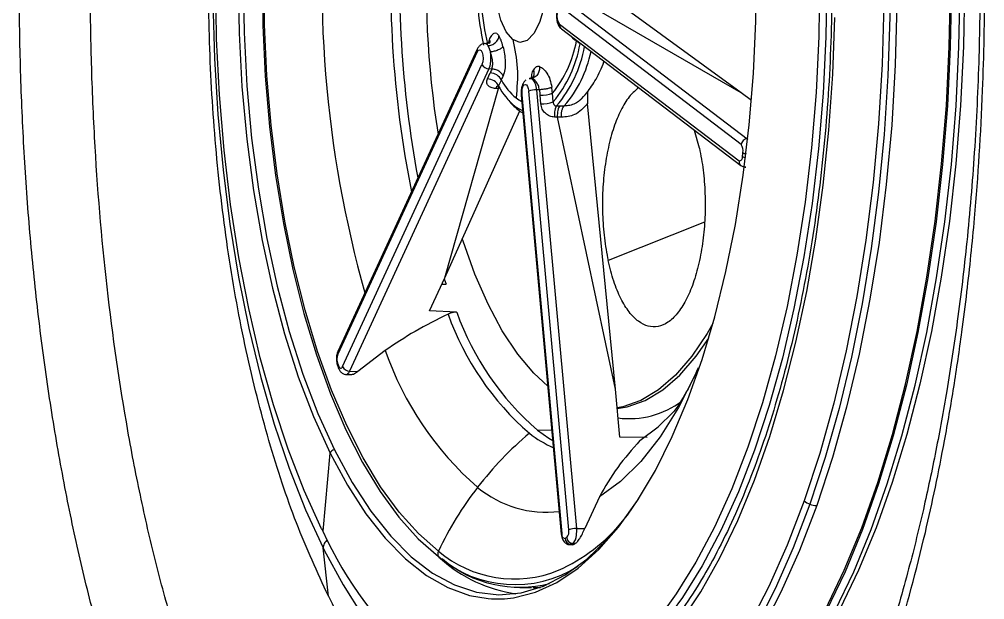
# Model space of a CAD drawing. Extents: x 526 to 610, y 679 to 808.
# Drawn here: x 596.506 to 599.609, y 721.711 to 723.577 of the extents above; entities that cross this region are included whole.
import ezdxf

# ---------------------------------------------------------------- set-up
doc = ezdxf.new("R2010")
doc.units = 0
doc.header["$MEASUREMENT"] = 0
doc.layers.add('1', color=4, linetype='Continuous')

# ---------------------------------------------------------------- blocks, each defined once
blk = doc.blocks.new('JETSETTER LX')
at = {"layer": '1', "color": 3, "linetype": 'Continuous', "lineweight": 25}
for p, q in [((72.1419, 26.7548), (72.7189, 26.3158)), ((72.6995, 26.2971), (72.1225, 26.7361)), ((72.6993, 26.4636), (72.2362, 26.7305)), ((72.6993, 26.4636), (72.3209, 26.7383)), ((72.1155, 26.6842), (72.6925, 26.2451)), ((72.1215, 26.6685), (72.6985, 26.2295)), ((72.1618, 26.6355), (72.1539, 26.6438)), ((72.1699, 26.6294), (72.1701, 26.6315)), ((72.1812, 26.6207), (72.1699, 26.6294)), ((71.8507, 26.6031), (71.4027, 25.6318)), ((71.8852, 26.6153), (71.8895, 26.6062)), ((71.8895, 26.6062), (71.8932, 26.5944)), ((72.1812, 26.6207), (72.1815, 26.6229)), ((71.8507, 26.5949), (71.4027, 25.6236)), ((71.4181, 25.5833), (71.8661, 26.5546)), ((71.8885, 26.54), (71.4405, 25.5687)), ((71.898, 26.5396), (71.8885, 26.54)), ((71.8838, 26.5082), (71.8926, 26.5273)), ((71.9197, 26.4849), (71.9286, 26.504)), ((72.0175, 26.5089), (72.0238, 26.5098)), ((71.7467, 25.8691), (71.9191, 26.4767)), ((71.9191, 26.4767), (71.9102, 26.4772)), ((71.9227, 26.4819), (71.9191, 26.4767)), ((72.0508, 26.4732), (72.0413, 26.4731)), ((72.0413, 26.4731), (72.1702, 25.0628)), ((71.9922, 26.4555), (72.1211, 25.0452)), ((71.9939, 26.4573), (72.1229, 25.047)), ((72.1452, 25.0586), (72.0163, 26.4689)), ((72.0552, 26.4275), (72.0527, 26.4553)), ((72.0952, 26.4342), (72.0927, 26.462)), ((72.2052, 26.4663), (72.2056, 26.4293)), ((72.7325, 26.4383), (72.6993, 26.4636)), ((72.1057, 26.4212), (72.1163, 26.4215)), ((72.1163, 26.4215), (72.1307, 26.4211)), ((72.295, 25.511), (72.2056, 26.4293)), ((71.7467, 25.8691), (71.9873, 26.405)), ((72.1084, 26.3854), (72.0994, 26.3854)), ((72.295, 25.511), (72.1084, 26.3854)), ((72.1213, 26.3849), (72.1084, 26.3854)), ((72.5653, 26.2851), (72.5496, 26.3427)), ((72.7189, 26.3158), (72.7207, 26.3159)), ((72.7189, 26.3158), (72.7205, 26.3143)), ((72.7117, 26.2245), (72.7141, 26.2244)), ((72.5814, 26.0474), (72.2717, 25.924)), ((71.6975, 25.7626), (71.7467, 25.8691)), ((71.7448, 25.865), (71.7505, 25.8485)), ((71.737, 25.8481), (71.7499, 25.8485)), ((71.7505, 25.8485), (71.7499, 25.8485)), ((71.7844, 25.7579), (71.6975, 25.7626)), ((71.7844, 25.7579), (71.7851, 25.7579)), ((71.5548, 25.6352), (71.4665, 25.5676)), ((71.4015, 25.5875), (71.4053, 25.5775)), ((71.4287, 25.5582), (71.442, 25.5575)), ((71.4405, 25.5687), (71.4665, 25.5676)), ((72.3091, 25.3563), (72.295, 25.511)), ((72.0907, 25.3778), (72.0443, 25.3787)), ((72.3973, 25.3559), (72.3091, 25.3563)), ((71.3775, 25.3054), (71.3543, 25.0546)), ((72.2435, 25.1653), (72.1964, 25.0631)), ((72.1702, 25.0628), (72.1964, 25.0631)), ((72.1655, 25.0143), (72.1573, 25.0148)), ((71.3722, 24.8458), (71.3555, 25.0005)), ((72.1479, 25.0111), (72.1567, 25.0106)), ((72.1518, 25.0119), (72.16, 25.0115)), ((72.1567, 25.0112), (72.16, 25.0115)), ((71.9881, 24.8729), (72.0256, 24.8729)), ((72.0292, 24.8729), (72.0539, 24.8738))]:
    blk.add_line(p, q, dxfattribs=at)
at = {"layer": '1', "color": 3, "linetype": 'Continuous', "lineweight": 25, "flags": 128}
for points in [[(72.8211, 28.748), (72.8781, 28.6149), (72.931, 28.4723), (72.9793, 28.3209), (73.0228, 28.1615), (73.0613, 27.995), (73.0947, 27.8221), (73.1226, 27.644), (73.145, 27.4615), (73.1618, 27.2755), (73.1728, 27.0871), (73.1781, 26.8973), (73.1775, 26.7071), (73.171, 26.5176), (73.1588, 26.3296), (73.1409, 26.1443), (73.1173, 25.9625), (73.0883, 25.7854), (73.0538, 25.6138), (73.0143, 25.4486), (72.9697, 25.2908), (72.9205, 25.1411)], [(71.3505, 25.0622), (71.2946, 25.1852), (71.2429, 25.3184), (71.1958, 25.4608), (71.1534, 25.6115), (71.1162, 25.7697), (71.0843, 25.9343), (71.0579, 26.1044), (71.0371, 26.2789), (71.0222, 26.4568), (71.0131, 26.6368), (71.01, 26.8181), (71.0129, 26.9993), (71.0217, 27.1795), (71.0364, 27.3574), (71.0569, 27.5321), (71.0831, 27.7024), (71.1148, 27.8673), (71.1518, 28.0257), (71.1939, 28.1768), (71.2409, 28.3195), (71.2924, 28.453), (71.3481, 28.5765), (71.4078, 28.6893)], [(73.0449, 28.6929), (73.1002, 28.5542), (73.1511, 28.4063), (73.1973, 28.2499), (73.2386, 28.0859), (73.2747, 27.9152), (73.3055, 27.7387), (73.3309, 27.5572), (73.3506, 27.3718), (73.3646, 27.1835), (73.3728, 26.9933), (73.3751, 26.8021), (73.3716, 26.6111), (73.3622, 26.4211), (73.347, 26.2333), (73.3261, 26.0487), (73.2997, 25.8682), (73.2677, 25.6927), (73.2305, 25.5233), (73.1882, 25.3608), (73.141, 25.2061), (73.0892, 25.0601), (73.0331, 24.9234), (72.9729, 24.7968)], [(72.9708, 24.8029), (73.0308, 24.9291), (73.0868, 25.0653), (73.1384, 25.211), (73.1855, 25.3652), (73.2276, 25.5272), (73.2648, 25.6961), (73.2966, 25.871), (73.323, 26.051), (73.3438, 26.2351), (73.3589, 26.4223), (73.3683, 26.6117), (73.3718, 26.8022), (73.3695, 26.9928), (73.3613, 27.1824), (73.3474, 27.3702), (73.3277, 27.555), (73.3025, 27.7359), (73.2717, 27.9119), (73.2357, 28.0821), (73.1945, 28.2456), (73.1485, 28.4015), (73.0977, 28.549), (73.0426, 28.6872)], [(73.0886, 28.6869), (73.1437, 28.5487), (73.1944, 28.4013), (73.2405, 28.2454), (73.2816, 28.0819), (73.3177, 27.9118), (73.3484, 27.7358), (73.3737, 27.5549), (73.3933, 27.3701), (73.4072, 27.1824), (73.4154, 26.9927), (73.4177, 26.8022), (73.4142, 26.6117), (73.4049, 26.4224), (73.3897, 26.2352), (73.3689, 26.0511), (73.3425, 25.8712), (73.3107, 25.6963), (73.2736, 25.5274), (73.2314, 25.3654), (73.1844, 25.2112), (73.1328, 25.0656), (73.0768, 24.9294), (73.0168, 24.8032)], [(73.0009, 24.7968), (73.0611, 24.9234), (73.1172, 25.0601), (73.169, 25.2061), (73.2162, 25.3608), (73.2585, 25.5233), (73.2957, 25.6927), (73.3276, 25.8682), (73.3541, 26.0487), (73.375, 26.2333), (73.3902, 26.4211), (73.3995, 26.6111), (73.4031, 26.8021), (73.4007, 26.9933), (73.3926, 27.1835), (73.3786, 27.3718), (73.3589, 27.5572), (73.3335, 27.7387), (73.3027, 27.9152), (73.2665, 28.0859), (73.2252, 28.2499), (73.179, 28.4063), (73.1282, 28.5542), (73.0729, 28.6929)], [(72.8123, 28.8155), (72.8728, 28.6841), (72.9291, 28.5422), (72.9807, 28.3907), (73.0275, 28.2304), (73.0691, 28.0622), (73.1053, 27.8871), (73.1359, 27.7061), (73.1607, 27.5201), (73.1797, 27.3302), (73.1926, 27.1374), (73.1995, 26.9429), (73.2002, 26.7477), (73.1948, 26.5529), (73.1833, 26.3596), (73.1658, 26.1689), (73.1424, 25.9819), (73.1132, 25.7996), (73.0783, 25.6229), (73.038, 25.453), (72.9925, 25.2907), (72.942, 25.137)], [(72.7733, 28.7977), (72.8333, 28.6674), (72.889, 28.5268), (72.9402, 28.3766), (72.9866, 28.2178), (73.0278, 28.0511), (73.0637, 27.8776), (73.094, 27.6981), (73.1186, 27.5138), (73.1374, 27.3256), (73.1502, 27.1346), (73.157, 26.9418), (73.1577, 26.7484), (73.1524, 26.5553), (73.141, 26.3638), (73.1237, 26.1748), (73.1005, 25.9894), (73.0715, 25.8087), (73.0369, 25.6337), (72.997, 25.4653), (72.9519, 25.3045), (72.9018, 25.1521)], [(71.7259, 24.9903), (71.6617, 25.0465), (71.5996, 25.1155), (71.5402, 25.1968), (71.484, 25.2898), (71.4312, 25.3938), (71.3823, 25.5081), (71.3377, 25.6318), (71.2976, 25.7642), (71.2624, 25.9041), (71.2323, 26.0507), (71.2076, 26.2028), (71.1883, 26.3594), (71.1747, 26.5194), (71.1668, 26.6814), (71.1647, 26.8446)], [(71.3718, 28.6752), (71.3142, 28.5551), (71.2606, 28.4249), (71.2114, 28.2853), (71.1667, 28.1372), (71.127, 27.9813), (71.0924, 27.8187), (71.063, 27.6502), (71.0392, 27.4769), (71.021, 27.2998), (71.0086, 27.1199), (71.0019, 26.9382), (71.0011, 26.7558), (71.0061, 26.5738), (71.017, 26.3933), (71.0336, 26.2153), (71.0559, 26.0408), (71.0837, 25.8709), (71.1169, 25.7066), (71.1552, 25.5488), (71.1985, 25.3984), (71.2465, 25.2564), (71.2989, 25.1235), (71.3555, 25.0005)], [(71.1593, 26.8448), (71.1614, 26.6801), (71.1694, 26.5165), (71.1832, 26.3551), (71.2026, 26.1971), (71.2276, 26.0435), (71.258, 25.8956), (71.2935, 25.7543), (71.334, 25.6207), (71.379, 25.4958), (71.4283, 25.3804), (71.4816, 25.2754), (71.5384, 25.1816), (71.5983, 25.0996), (71.661, 25.0299), (71.7259, 24.9732)], [(71.3592, 24.9931), (71.4197, 24.8815), (71.4836, 24.7813)], [(72.5047, 24.7614), (72.5693, 24.8591), (72.6306, 24.9683), (72.6882, 25.0884), (72.7417, 25.2186), (72.791, 25.3582), (72.8356, 25.5063), (72.8753, 25.6622), (72.91, 25.8248), (72.9393, 25.9933), (72.9631, 26.1666), (72.9813, 26.3437), (72.9938, 26.5236), (73.0004, 26.7053)], [(72.9743, 26.8255), (72.9714, 26.6431), (72.9626, 26.4619), (72.9478, 26.2829), (72.9272, 26.1071), (72.9008, 25.9358), (72.8689, 25.7699), (72.8317, 25.6105), (72.7893, 25.4585), (72.7421, 25.3149), (72.6902, 25.1806), (72.6342, 25.0563), (72.5742, 24.9429), (72.5107, 24.841), (72.444, 24.7514)], [(72.9516, 26.8255), (72.9488, 26.6442), (72.9399, 26.4641), (72.9252, 26.2861), (72.9047, 26.1114), (72.8786, 25.9411), (72.8469, 25.7763), (72.8098, 25.6178), (72.7677, 25.4667), (72.7208, 25.324), (72.6693, 25.1905), (72.6135, 25.067), (72.5539, 24.9543), (72.4908, 24.853), (72.4388, 24.7817)], [(71.9386, 24.8373), (71.9673, 24.8404), (72.0376, 24.8581), (72.1071, 24.8899), (72.1751, 24.9356), (72.2413, 24.995), (72.3051, 25.0674), (72.3661, 25.1526), (72.4239, 25.2497), (72.478, 25.3582), (72.5281, 25.4772), (72.5737, 25.6059), (72.6146, 25.7434), (72.6504, 25.8887), (72.681, 26.0406), (72.706, 26.1982), (72.7254, 26.3603), (72.7389, 26.5257), (72.7464, 26.6933), (72.748, 26.8617)], [(71.2789, 28.1031), (71.2345, 27.966), (71.1952, 27.8203), (71.1614, 27.6669), (71.1334, 27.5072), (71.1113, 27.3422), (71.0953, 27.1732), (71.0856, 27.0016), (71.0822, 26.8286), (71.0851, 26.6555), (71.0943, 26.4837), (71.1098, 26.3145), (71.1314, 26.1492), (71.159, 25.9889), (71.1924, 25.835), (71.2312, 25.6887), (71.2752, 25.5509), (71.3241, 25.4228), (71.3776, 25.3054)], [(71.2936, 28.0944), (71.2495, 27.9583), (71.2105, 27.8135), (71.177, 27.6612), (71.1491, 27.5025), (71.1272, 27.3386), (71.1113, 27.1708), (71.1017, 27.0004), (71.0983, 26.8285), (71.1012, 26.6567), (71.1103, 26.486), (71.1257, 26.318), (71.1472, 26.1537), (71.1746, 25.9946), (71.2077, 25.8418), (71.2463, 25.6964), (71.29, 25.5595), (71.3386, 25.4323), (71.3916, 25.3157)], [(71.9651, 26.6345), (71.944, 26.6589), (71.9266, 26.6966), (71.9144, 26.7443), (71.9083, 26.7984), (71.9088, 26.8543), (71.916, 26.9076), (71.9291, 26.9539), (71.9472, 26.9896), (71.9688, 27.0116), (71.9921, 27.0183), (72.0153, 27.009)], [(72.0153, 27.009), (72.0364, 26.9846), (72.0537, 26.947), (72.066, 26.8992), (72.0721, 26.8452), (72.0715, 26.7892), (72.0644, 26.7359), (72.0512, 26.6896), (72.0331, 26.6539), (72.0115, 26.6319), (71.9882, 26.6252), (71.9651, 26.6345)], [(71.8507, 26.5949), (71.8545, 26.6004), (71.8589, 26.602), (71.8632, 26.5994), (71.8668, 26.5931), (71.8691, 26.584), (71.8698, 26.5735), (71.8687, 26.5631), (71.8661, 26.5546)], [(71.9942, 26.4714), (71.9959, 26.4793), (71.9986, 26.4855), (72.0019, 26.4893), (72.0056, 26.4903), (72.0093, 26.4885), (72.0125, 26.4839), (72.0149, 26.4771), (72.0163, 26.4689)], [(71.9939, 26.4573), (71.9927, 26.4565), (71.9922, 26.4557), (71.9922, 26.4555)], [(72.7141, 26.2248), (72.7135, 26.2246), (72.7116, 26.2245)], [(72.0777, 25.5208), (72.0332, 25.5618), (71.9809, 25.6237), (71.9315, 25.6979), (71.8855, 25.7837), (71.8433, 25.8801), (71.8055, 25.9861), (71.8029, 25.9944)], [(72.6085, 25.7214), (72.5902, 25.69), (72.5405, 25.617), (72.4879, 25.5563), (72.4331, 25.5086), (72.3764, 25.4744), (72.3187, 25.454), (72.3005, 25.4506)], [(72.3007, 25.4488), (72.333, 25.454), (72.3908, 25.4744), (72.4474, 25.5086), (72.5023, 25.5563), (72.5548, 25.617), (72.5951, 25.6749)], [(72.5601, 25.5768), (72.552, 25.5588), (72.4974, 25.4518), (72.4387, 25.3581), (72.3764, 25.2786), (72.3111, 25.2141), (72.2435, 25.1653)], [(72.3737, 25.3456), (72.4328, 25.3896), (72.4807, 25.4366)], [(72.0443, 25.3787), (72.0812, 25.3535), (72.0936, 25.3463)], [(71.3776, 25.3054), (71.4334, 25.2022), (71.4928, 25.1106), (71.5552, 25.0314), (71.6202, 24.9651), (71.6874, 24.9122), (71.7561, 24.873), (71.826, 24.8479), (71.8861, 24.8377)], [(71.3916, 25.3157), (71.4485, 25.2109), (71.509, 25.1182), (71.5726, 25.0385), (71.6389, 24.9721), (71.7074, 24.9198), (71.7775, 24.8818), (71.8487, 24.8585), (71.9205, 24.85), (71.9924, 24.8564), (72.0637, 24.8777), (72.134, 24.9136), (72.2028, 24.9639), (72.2694, 25.0283), (72.3334, 25.1062), (72.3706, 25.1595)], [(72.9018, 25.1521), (72.8472, 25.0091), (72.7882, 24.8763), (72.7251, 24.7543), (72.6585, 24.6439), (72.5886, 24.5457), (72.5158, 24.4601), (72.4405, 24.3879), (72.3631, 24.3292), (72.2841, 24.2844), (72.204, 24.2539), (72.1231, 24.2377), (72.0419, 24.2359), (71.9609, 24.2486), (71.8806, 24.2757), (71.8013, 24.3171), (71.7235, 24.3724), (71.6477, 24.4415), (71.6057, 24.4866)], [(72.9205, 25.1411), (72.8668, 25.0004), (72.8089, 24.8695), (72.7472, 24.7489), (72.6819, 24.6394), (72.6135, 24.5415), (72.5423, 24.4558), (72.4686, 24.3828), (72.3928, 24.3227), (72.3155, 24.276), (72.2369, 24.2428), (72.1575, 24.2234), (72.0777, 24.2179), (71.998, 24.2263), (71.9523, 24.2374)], [(72.942, 25.137), (72.8868, 24.9928), (72.8273, 24.8587), (72.7637, 24.7356), (72.6964, 24.6242), (72.6259, 24.5251), (72.5524, 24.4388), (72.4764, 24.3659), (72.3984, 24.3066), (72.3187, 24.2615), (72.2945, 24.2507)], [(72.1211, 25.0452), (72.1212, 25.0454), (72.1217, 25.0462), (72.1229, 25.047)], [(72.1518, 25.0119), (72.1486, 25.0111), (72.1479, 25.0111)], [(71.8861, 24.8377), (71.8966, 24.837), (71.9386, 24.8373)]]:
    blk.add_lwpolyline(points, dxfattribs=at)
at = {"layer": '1', "color": 3, "linetype": 'Continuous', "lineweight": 25}
for centre, radius, start, end in [((75.0305, 26.8199), 3.6792, 173.4981, 195.7624), ((74.9914, 26.8193), 3.4189, 175.6483, 191.3695), ((75.0141, 26.8192), 3.4127, 175.9898, 190.6302), ((74.8368, 26.8205), 3.1504, 176.8104, 188.9532), ((72.7809, 26.8204), 0.932, 176.797, 192.6121), ((72.7242, 26.8201), 0.8635, 177.1009, 193.3482), ((72.1489, 26.7093), 0.0418, 167.4266, 217.0069), ((72.1318, 26.6814), 0.0165, 170.2646, 231.3197), ((71.8036, 26.6968), 0.3724, 320.9114, 349.5667), ((71.8602, 26.599), 0.0103, 156.5309, 203.5463), ((71.8745, 26.6094), 0.0123, 28.7714, 88.5309), ((71.7891, 26.6885), 0.398, 320.287, 350.191), ((71.799, 26.6823), 0.4027, 319.6003, 349.9646), ((71.7874, 26.5747), 0.1076, 352.4142, 10.5641), ((71.8339, 26.6758), 0.391, 319.3686, 348.2324), ((71.8893, 26.5659), 0.0259, 205.9715, 268.2438), ((71.8218, 26.569), 0.0727, 336.5536, 353.2867), ((71.8825, 26.4668), 0.0414, 25.9715, 88.2438), ((71.8913, 26.4859), 0.0414, 25.9715, 88.2438), ((72.0956, 26.594), 0.1897, 208.3214, 230.8141), ((72.0011, 26.4765), 0.0403, 355.1308, 55.6923), ((71.9211, 26.4745), 0.0112, 103.4127, 166.2157), ((72.1034, 26.5806), 0.2071, 207.528, 230.6717), ((72.04, 26.4038), 0.0693, 88.9674, 110.0473), ((72.0912, 26.5488), 0.1776, 216.5003, 231.8038), ((72.0376, 26.5274), 0.1014, 232.4165, 244.56), ((72.0574, 26.4631), 0.0637, 172.5132, 185.2144), ((72.0547, 26.5661), 0.1108, 268.9676, 290.0468), ((72.0359, 26.5027), 0.1041, 232.1897, 247.8386), ((72.0572, 26.5384), 0.1108, 268.9674, 290.0473), ((72.1362, 26.4005), 0.0368, 145.7009, 178.1217), ((72.0505, 26.4991), 0.1134, 232.4603, 242.0813), ((72.1813, 26.3936), 0.0824, 174.3934, 185.7291), ((72.7209, 26.2942), 0.0217, 95.3617, 172.492), ((72.6742, 26.278), 0.0317, 347.5021, 37.0303), ((72.6937, 26.2553), 0.0102, 263.2741, 18.2562), ((68.6161, 26.8125), 4.1247, 352.2815, 352.4585), ((72.7194, 26.2832), 0.0294, 237.1833, 258.4219), ((72.7209, 26.2963), 0.0297, 237.7876, 258.5143), ((72.7088, 26.2424), 0.0165, 170.2581, 231.5709), ((72.622, 26.0617), 0.9189, 199.696, 228.9327), ((72.6428, 26.0659), 0.9113, 199.7524, 228.9474), ((72.5374, 25.9788), 1.0409, 199.2705, 228.8201), ((71.4434, 25.6083), 0.0436, 171.7548, 198.638), ((71.4321, 25.6108), 0.0321, 156.5536, 173.2867), ((71.4121, 25.6277), 0.0103, 156.5513, 203.5455), ((71.41, 25.5903), 0.00891, 152.4583, 198.6521), ((73.5582, 26.4118), 2.3058, 200.7629, 201.0233), ((71.4138, 25.5805), 0.00902, 152.7943, 199.0786), ((71.412, 25.5845), 0.00618, 179.0057, 348.5974), ((71.4413, 25.5946), 0.0259, 205.9715, 268.2438), ((71.4267, 25.5724), 0.0143, 278.1751, 345.1459), ((72.3399, 25.6935), 0.2774, 262.4611, 307.4214), ((72.7463, 24.5051), 1.1297, 130.1157, 142.3375), ((72.2513, 25.6694), 0.3801, 232.2164, 245.8527), ((71.3916, 25.301), 0.0147, 89.8166, 162.5405), ((72.7472, 24.5034), 1.1314, 142.301, 154.5102), ((72.0736, 25.4624), 0.3471, 230.313, 276.7616), ((72.941, 25.1973), 0.0598, 229.0789, 249.9138), ((72.9427, 25.1991), 0.062, 249.0424, 269.3681), ((71.8763, 25.4513), 0.5733, 294.263, 320.4539), ((73.2133, 25.9777), 2.0757, 206.1734, 206.4083), ((72.5107, 25.5844), 1.272, 204.6149, 228.4807), ((72.1348, 25.0435), 0.0125, 163.7865, 262.3411), ((72.1178, 25.0528), 0.028, 317.9397, 12.0082), ((72.169, 24.9935), 0.0693, 88.9674, 110.0473), ((72.0763, 25.0542), 0.0943, 352.5132, 5.2144), ((71.9248, 25.439), 0.458, 297.0614, 297.8276), ((72.154, 25.0327), 0.0208, 184.1427, 264.1652), ((72.1594, 25.0356), 0.0209, 184.3697, 264.1917), ((71.9422, 25.4222), 0.4607, 297.0606, 297.4448), ((71.9405, 25.4256), 0.4645, 297.4448, 297.8269), ((72.1329, 25.0425), 0.0369, 311.462, 359.1649), ((73.2492, 25.9409), 2.1143, 206.4079, 206.6329), ((71.7429, 24.9817), 0.0191, 153.0009, 206.3772), ((71.9697, 25.2777), 0.3768, 229.6855, 292.1642), ((71.7392, 24.9804), 0.0151, 208.2162, 270.8884), ((71.9718, 25.2623), 0.3796, 229.6032, 302.3182), ((72.0382, 25.3047), 0.4556, 227.8914, 262.0297), ((71.9878, 25.2581), 0.384, 229.6979, 284.4532), ((72.8462, 25.5485), 1.6329, 205.4879, 220.5661)]:
    blk.add_arc(centre, radius, start, end, dxfattribs=at)
for points, knots in [([(71.8391, 23.4205), (71.8442, 23.4182), (71.8546, 23.4137), (71.8701, 23.4074), (71.8856, 23.4015), (71.9012, 23.3961), (71.9167, 23.3911), (71.9322, 23.3865), (71.9477, 23.3823), (71.9632, 23.3785), (71.9786, 23.3752), (72.0123, 23.3688), (72.0694, 23.3619), (72.1534, 23.3629), (72.2332, 23.3763), (72.3084, 23.399), (72.3778, 23.4284), (72.5269, 23.513), (72.6715, 23.6491), (72.8043, 23.8301), (72.8898, 23.9631), (72.9908, 24.1512), (73.0827, 24.3657), (73.1502, 24.5516), (73.2172, 24.7587), (73.2875, 25.0206), (73.346, 25.2998), (73.3835, 25.5173), (73.407, 25.6774), (73.4298, 25.8583), (73.4561, 26.1148), (73.4772, 26.4458), (73.4834, 26.7608), (73.4807, 27.0018), (73.4724, 27.2544), (73.4519, 27.5681), (73.4185, 27.8692), (73.3837, 28.1061), (73.3423, 28.3471), (73.282, 28.629), (73.2108, 28.8888), (73.15, 29.0766), (73.0825, 29.2631), (73.0137, 29.4246), (72.9355, 29.582), (72.8538, 29.7281), (72.7613, 29.8632), (72.6701, 29.9721), (72.599, 30.0453), (72.5272, 30.1078), (72.4569, 30.1582), (72.3834, 30.2007), (72.3078, 30.2337), (72.2282, 30.2569), (72.1562, 30.2681), (72.0891, 30.2706), (72.0399, 30.2672), (72.0035, 30.262), (71.9815, 30.2579), (71.958, 30.2527), (71.9342, 30.2465), (71.9088, 30.2387), (71.885, 30.2305), (71.8619, 30.2215), (71.8467, 30.2149), (71.8392, 30.2117)], [0, 0, 0, 0, 0.003134, 0.006263, 0.00939, 0.012512, 0.015632, 0.018747, 0.02186, 0.024969, 0.028075, 0.031178, 0.045229, 0.062469, 0.08194, 0.09369, 0.108634, 0.124853, 0.187315, 0.202885, 0.218482, 0.249769, 0.281041, 0.296619, 0.312206, 0.347259, 0.37477, 0.390313, 0.405939, 0.417015, 0.437226, 0.471417, 0.499678, 0.515023, 0.530959, 0.562256, 0.59342, 0.608069, 0.624694, 0.65836, 0.687165, 0.702781, 0.718432, 0.749737, 0.761435, 0.780926, 0.812173, 0.827829, 0.843491, 0.859664, 0.874688, 0.888454, 0.90593, 0.921598, 0.937248, 0.949724, 0.962231, 0.966937, 0.97163, 0.975498, 0.981087, 0.986001, 0.990791, 0.995457, 1, 1, 1, 1]), ([(71.2445, 23.4981), (71.2398, 23.503), (71.2303, 23.5128), (71.2163, 23.5279), (71.2023, 23.5434), (71.1884, 23.5592), (71.1745, 23.5754), (71.1608, 23.592), (71.1471, 23.609), (71.1336, 23.6263), (71.1201, 23.644), (71.1066, 23.6621), (71.0933, 23.6805), (71.08, 23.6993), (71.0668, 23.7184), (71.0277, 23.7767), (70.9646, 23.8804), (70.8815, 24.0414), (70.804, 24.2174), (70.7321, 24.4074), (70.6662, 24.6099), (70.6068, 24.8238), (70.554, 25.0485), (70.5078, 25.283), (70.4682, 25.5259), (70.4357, 25.775), (70.4104, 26.0293), (70.3923, 26.288), (70.3814, 26.5499), (70.3776, 26.8134), (70.3811, 27.0767), (70.392, 27.3391), (70.4101, 27.5992), (70.4355, 27.855), (70.4681, 28.1049), (70.5076, 28.3476), (70.554, 28.5825), (70.6069, 28.8076), (70.6663, 29.0218), (70.7321, 29.2241), (70.804, 29.414), (70.8817, 29.5902), (70.9648, 29.7514), (71.031, 29.8603), (71.0767, 29.9278), (71.0999, 29.9606), (71.1234, 29.9924), (71.1472, 30.023), (71.1712, 30.0525), (71.1955, 30.0808), (71.22, 30.1082), (71.2366, 30.1254), (71.2448, 30.134)], [0, 0, 0, 0, 0.004469, 0.0089377, 0.0134065, 0.017876, 0.0223467, 0.0268191, 0.0312938, 0.0357711, 0.0402517, 0.044736, 0.0492245, 0.0537178, 0.0582163, 0.0627205, 0.0940451, 0.125245, 0.1564169, 0.1877311, 0.2190141, 0.2501066, 0.2811734, 0.3124854, 0.3437714, 0.37497, 0.4060132, 0.4372044, 0.4684362, 0.4996874, 0.5309286, 0.5620715, 0.5935059, 0.6248984, 0.6560275, 0.6873136, 0.7186294, 0.7498277, 0.7809486, 0.8121325, 0.8434179, 0.8746779, 0.90595, 0.9371683, 0.945049, 0.9529166, 0.9607738, 0.9686234, 0.9764681, 0.9843106, 0.9921536, 1, 1, 1, 1]), ([(72.5079, 29.9792), (72.534, 29.9638), (72.5815, 29.9358), (72.6461, 29.8816), (72.6983, 29.8301), (72.7396, 29.784), (72.7749, 29.7408), (72.8063, 29.6993), (72.8377, 29.6546), (72.869, 29.6069), (72.9002, 29.5559), (72.9306, 29.5026), (72.9696, 29.4296), (73.0138, 29.3386), (73.0613, 29.229), (73.1067, 29.1135), (73.1555, 28.9757), (73.207, 28.8101), (73.2576, 28.6228), (73.3021, 28.4319), (73.3396, 28.2438), (73.3697, 28.0684), (73.3934, 27.9078), (73.4142, 27.7434), (73.433, 27.5645), (73.4497, 27.3556), (73.4621, 27.1221), (73.4682, 26.8601), (73.465, 26.5725), (73.4509, 26.2763), (73.4269, 25.9919), (73.3964, 25.7365), (73.3625, 25.5131), (73.3257, 25.3112), (73.284, 25.1152), (73.2334, 24.9114), (73.1724, 24.7028), (73.1032, 24.5029), (73.0295, 24.323), (72.9621, 24.1843), (72.9037, 24.08), (72.8559, 24.0031), (72.8146, 23.9436), (72.7774, 23.8942), (72.74, 23.8485), (72.6942, 23.7979), (72.6399, 23.7456), (72.5769, 23.6944), (72.5317, 23.668), (72.5078, 23.654)], [0, 0, 0, 0, 0.028395, 0.051827, 0.070256, 0.084964, 0.095889, 0.106843, 0.117858, 0.128935, 0.140075, 0.15126, 0.162052, 0.183137, 0.201541, 0.218152, 0.238649, 0.264041, 0.288958, 0.314574, 0.337989, 0.359191, 0.378171, 0.394921, 0.416464, 0.439459, 0.465385, 0.494267, 0.526092, 0.560367, 0.592796, 0.622247, 0.648715, 0.672217, 0.696149, 0.723022, 0.752795, 0.783323, 0.812881, 0.841452, 0.859508, 0.876565, 0.892804, 0.903169, 0.916557, 0.932953, 0.952339, 0.974696, 1, 1, 1, 1]), ([(71.4135, 23.6958), (71.409, 23.7004), (71.4001, 23.7097), (71.3869, 23.7241), (71.3737, 23.7387), (71.3607, 23.7538), (71.3477, 23.7691), (71.3348, 23.7848), (71.322, 23.8008), (71.3093, 23.8171), (71.2967, 23.8338), (71.2842, 23.8508), (71.2718, 23.8681), (71.2594, 23.8857), (71.2472, 23.9037), (71.235, 23.922), (71.223, 23.9405), (71.203, 23.9721), (71.1755, 24.0178), (71.1436, 24.0746), (71.11, 24.1383), (71.0569, 24.2462), (70.9966, 24.387), (70.9305, 24.5669), (70.8741, 24.7426), (70.8187, 24.944), (70.7696, 25.1557), (70.7124, 25.4495), (70.6566, 25.8356), (70.6228, 26.2414), (70.6095, 26.5688), (70.606, 26.8277), (70.61, 27.0961), (70.6275, 27.4707), (70.6626, 27.8385), (70.715, 28.1904), (70.7626, 28.4448), (70.8183, 28.6877), (70.8765, 28.898), (70.9351, 29.0784), (70.9827, 29.2065), (71.0227, 29.3044), (71.0516, 29.3707), (71.0834, 29.4394), (71.1234, 29.52), (71.1825, 29.6281), (71.2397, 29.7186), (71.2874, 29.7857), (71.3149, 29.8223), (71.3414, 29.8554), (71.3666, 29.8852), (71.3904, 29.912), (71.406, 29.9284), (71.4136, 29.9363)], [0, 0, 0, 0, 0.0045, 0.008996, 0.01349, 0.017981, 0.022469, 0.026954, 0.031438, 0.035918, 0.040397, 0.044874, 0.049349, 0.053822, 0.058294, 0.062764, 0.067233, 0.071701, 0.08514, 0.098572, 0.108941, 0.12528, 0.163848, 0.187779, 0.218901, 0.250168, 0.281311, 0.312562, 0.375017, 0.437224, 0.469458, 0.499725, 0.535341, 0.571089, 0.642688, 0.678347, 0.714093, 0.749801, 0.785372, 0.812147, 0.83892, 0.85233, 0.865738, 0.876473, 0.89251, 0.91469, 0.94614, 0.956471, 0.96626, 0.975507, 0.984213, 0.992377, 1, 1, 1, 1]), ([(72.6421, 28.6159), (72.6515, 28.5966), (72.6787, 28.5405), (72.7212, 28.4407), (72.7682, 28.3139), (72.8112, 28.179), (72.8502, 28.0368), (72.8848, 27.888), (72.9148, 27.7335), (72.94, 27.574), (72.9604, 27.4105), (72.9758, 27.2438), (72.986, 27.0748), (72.9912, 26.9045), (72.9911, 26.7337), (72.9858, 26.5634), (72.9754, 26.3944), (72.9599, 26.2278), (72.9393, 26.0643), (72.9139, 25.9049), (72.8837, 25.7505), (72.8489, 25.6018), (72.8098, 25.4597), (72.7665, 25.3249), (72.7194, 25.1983), (72.6687, 25.0804), (72.6147, 24.9718), (72.5579, 24.8733), (72.4984, 24.7853), (72.4369, 24.7081), (72.3737, 24.6423), (72.3091, 24.5878), (72.2436, 24.5459), (72.195, 24.5209), (72.1683, 24.5135), (72.1637, 24.5122)], [0, 0, 0, 0, 0.016569, 0.047992, 0.079445, 0.110928, 0.142437, 0.173969, 0.20552, 0.237086, 0.268666, 0.300255, 0.331851, 0.363453, 0.395056, 0.426661, 0.458262, 0.489859, 0.52145, 0.553031, 0.584599, 0.616153, 0.647688, 0.679201, 0.710687, 0.742143, 0.773566, 0.804953, 0.836305, 0.867632, 0.898953, 0.930297, 0.961729, 0.993352, 1, 1, 1, 1]), ([(72.1355, 26.7567), (72.1349, 26.7568), (72.1312, 26.7571), (72.1246, 26.7542), (72.1173, 26.7485), (72.1113, 26.7397), (72.1071, 26.7276), (72.1052, 26.7114), (72.1067, 26.6943), (72.1112, 26.6791), (72.1182, 26.6719), (72.1215, 26.6685)], [0, 0, 0, 0, 0.016538, 0.106906, 0.191199, 0.287218, 0.418691, 0.558926, 0.705733, 0.861282, 1, 1, 1, 1]), ([(71.8898, 26.6337), (71.8888, 26.6313), (71.8869, 26.627), (71.8849, 26.6227), (71.884, 26.6208)], [0, 0, 0, 0, 0.559958, 1, 1, 1, 1]), ([(71.8852, 26.6153), (71.8872, 26.6154), (71.8912, 26.6156), (71.8976, 26.6174), (71.9038, 26.6204), (71.9096, 26.6246), (71.9144, 26.6297), (71.9178, 26.6353), (71.92, 26.641), (71.9203, 26.6447), (71.9205, 26.6465)], [0, 0, 0, 0, 0.114902, 0.238042, 0.36736, 0.500003, 0.632646, 0.761963, 0.885101, 1, 1, 1, 1]), ([(71.8898, 26.6337), (71.8906, 26.6308), (71.8919, 26.6262), (71.89, 26.6225), (71.8893, 26.6211)], [0, 0, 0, 0, 0.629489, 1, 1, 1, 1]), ([(71.8898, 26.6337), (71.8923, 26.6387), (71.8974, 26.6492), (71.9054, 26.6563), (71.9131, 26.6568), (71.9181, 26.6498), (71.9205, 26.6465)], [0, 0, 0, 0, 0.242642, 0.504149, 0.763047, 1, 1, 1, 1]), ([(71.9335, 26.6124), (71.9315, 26.6194), (71.9274, 26.6333), (71.9228, 26.6421), (71.9205, 26.6465)], [0, 0, 0, 0, 0.5006, 1, 1, 1, 1]), ([(71.9651, 26.6345), (71.9714, 26.6042), (71.984, 26.5435), (71.9785, 26.4792), (71.9757, 26.447)], [0, 0, 0, 0, 0.5, 1, 1, 1, 1]), ([(72.1618, 26.6355), (72.1634, 26.6344), (72.1661, 26.6323), (72.1687, 26.6303), (72.1699, 26.6294)], [0, 0, 0, 0, 0.559959, 1, 1, 1, 1]), ([(71.8747, 26.6214), (71.8717, 26.621), (71.8657, 26.6201), (71.8582, 26.6146), (71.8535, 26.6088), (71.8514, 26.6046), (71.8507, 26.6031)], [0, 0, 0, 0, 0.274992, 0.549299, 0.846781, 1, 1, 1, 1]), ([(71.8898, 26.6223), (71.8898, 26.6224), (71.8898, 26.623), (71.8868, 26.6221), (71.8818, 26.6219), (71.8785, 26.6217)], [0, 0, 0, 0, 0.0309655, 0.3697568, 1, 1, 1, 1]), ([(71.8852, 26.6153), (71.8844, 26.617), (71.8824, 26.6214), (71.8802, 26.6215), (71.8789, 26.6215)], [0, 0, 0, 0, 0.404555, 1, 1, 1, 1]), ([(71.9335, 26.6124), (71.933, 26.6116), (71.9319, 26.6098), (71.9287, 26.6069), (71.9242, 26.604), (71.9186, 26.6011), (71.9122, 26.5986), (71.9055, 26.5966), (71.8991, 26.5952), (71.8951, 26.5947), (71.8932, 26.5944)], [0, 0, 0, 0, 0.1149, 0.238039, 0.367356, 0.499999, 0.632642, 0.76196, 0.885099, 1, 1, 1, 1]), ([(71.9335, 26.6124), (71.9353, 26.6043), (71.9391, 26.5881), (71.9411, 26.5622), (71.9403, 26.5373), (71.9362, 26.524), (71.9342, 26.5173)], [0, 0, 0, 0, 0.242602, 0.490116, 0.7426, 1, 1, 1, 1]), ([(71.898, 26.5396), (71.8989, 26.5432), (71.901, 26.5505), (71.9005, 26.5658), (71.8976, 26.5814), (71.8944, 26.5908), (71.8932, 26.5944)], [0, 0, 0, 0, 0.234984, 0.49094, 0.806437, 1, 1, 1, 1]), ([(71.898, 26.5396), (71.897, 26.5373), (71.8953, 26.5332), (71.8934, 26.5291), (71.8926, 26.5273)], [0, 0, 0, 0, 0.559995, 1, 1, 1, 1]), ([(71.9342, 26.5173), (71.9327, 26.5201), (71.9297, 26.526), (71.9204, 26.5334), (71.9092, 26.5386), (71.9016, 26.5393), (71.898, 26.5396)], [0, 0, 0, 0, 0.24087, 0.5, 0.75913, 1, 1, 1, 1]), ([(72.0507, 26.5474), (72.0508, 26.5454), (72.0512, 26.5412), (72.0503, 26.5346), (72.0481, 26.528), (72.0446, 26.5219), (72.0401, 26.5167), (72.0349, 26.513), (72.0293, 26.5105), (72.0256, 26.51), (72.0238, 26.5098)], [0, 0, 0, 0, 0.114899, 0.238038, 0.367355, 0.499998, 0.632642, 0.761959, 0.885099, 1, 1, 1, 1]), ([(72.0253, 26.5107), (72.0256, 26.5146), (72.0266, 26.5256), (72.0297, 26.5329), (72.0318, 26.5376)], [0, 0, 0, 0, 0.352883, 1, 1, 1, 1]), ([(72.0314, 26.5152), (72.0323, 26.517), (72.0339, 26.5205), (72.0345, 26.5264), (72.0339, 26.5322), (72.0325, 26.5358), (72.0318, 26.5376)], [0, 0, 0, 0, 0.265287, 0.523922, 0.770201, 1, 1, 1, 1]), ([(72.0507, 26.5474), (72.0469, 26.5477), (72.0393, 26.5482), (72.0343, 26.5411), (72.0318, 26.5376)], [0, 0, 0, 0, 0.500604, 1, 1, 1, 1]), ([(72.0507, 26.5474), (72.0549, 26.5456), (72.0635, 26.5419), (72.0755, 26.5266), (72.0856, 26.5064), (72.0889, 26.4895), (72.0905, 26.481)], [0, 0, 0, 0, 0.2426, 0.490113, 0.742598, 1, 1, 1, 1]), ([(72.1813, 26.4394), (72.1888, 26.4471), (72.2083, 26.4672), (72.2338, 26.5081), (72.2517, 26.5425), (72.2583, 26.5637), (72.2584, 26.5643)], [0, 0, 0, 0, 0.227594, 0.596027, 0.989932, 1, 1, 1, 1]), ([(71.9102, 26.4772), (71.9052, 26.4778), (71.8951, 26.479), (71.885, 26.4864), (71.8802, 26.4965), (71.8826, 26.5043), (71.8838, 26.5082)], [0, 0, 0, 0, 0.2481356, 0.4969606, 0.746591, 1, 1, 1, 1]), ([(71.9286, 26.504), (71.9297, 26.5065), (71.9316, 26.5109), (71.9334, 26.5154), (71.9342, 26.5173)], [0, 0, 0, 0, 0.560033, 1, 1, 1, 1]), ([(72.0074, 26.5042), (72.0061, 26.5032), (72.002, 26.5001), (71.9971, 26.4918), (71.9929, 26.4794), (71.9915, 26.4661), (71.992, 26.4581), (71.9922, 26.4555)], [0, 0, 0, 0, 0.101231, 0.30097, 0.576695, 0.860858, 1, 1, 1, 1]), ([(72.0313, 26.515), (72.0298, 26.5134), (72.0269, 26.5102), (72.0217, 26.5098), (72.0191, 26.5096)], [0, 0, 0, 0, 0.518505, 1, 1, 1, 1]), ([(72.0508, 26.4732), (72.0498, 26.4777), (72.0477, 26.4872), (72.0405, 26.4996), (72.0319, 26.5077), (72.026, 26.5092), (72.0238, 26.5098)], [0, 0, 0, 0, 0.234981, 0.49094, 0.806404, 1, 1, 1, 1]), ([(71.9169, 26.4852), (71.9169, 26.4851), (71.9168, 26.4848), (71.9181, 26.4829), (71.919, 26.4814)], [0, 0, 0, 0, 0.256963, 1, 1, 1, 1]), ([(71.9197, 26.4849), (71.9192, 26.4843), (71.9183, 26.4834), (71.9184, 26.4821), (71.9188, 26.4817), (71.919, 26.4815)], [0, 0, 0, 0, 0.590561, 0.862349, 1, 1, 1, 1]), ([(71.919, 26.4815), (71.919, 26.4814), (71.9193, 26.4809), (71.9203, 26.4803), (71.9218, 26.4796), (71.9236, 26.4791), (71.925, 26.4789), (71.9256, 26.4788)], [0, 0, 0, 0, 0.112666, 0.343577, 0.566314, 0.783994, 1, 1, 1, 1]), ([(72.0905, 26.481), (72.0886, 26.4801), (72.0845, 26.4784), (72.0741, 26.4759), (72.0621, 26.474), (72.0544, 26.4735), (72.0508, 26.4732)], [0, 0, 0, 0, 0.24087, 0.5, 0.75913, 1, 1, 1, 1]), ([(72.0508, 26.4732), (72.0512, 26.4699), (72.0519, 26.4639), (72.0525, 26.4579), (72.0527, 26.4553)], [0, 0, 0, 0, 0.559995, 1, 1, 1, 1]), ([(72.0927, 26.462), (72.0923, 26.4655), (72.0917, 26.4719), (72.0909, 26.4782), (72.0905, 26.481)], [0, 0, 0, 0, 0.560033, 1, 1, 1, 1]), ([(72.3695, 26.4798), (72.3604, 26.4721), (72.3412, 26.4558), (72.3151, 26.4145), (72.2918, 26.361), (72.2733, 26.2975), (72.2604, 26.2266), (72.2533, 26.1509), (72.2529, 26.0731), (72.2583, 25.9956), (72.2673, 25.9479), (72.2717, 25.924)], [0, 0, 0, 0, 0.100162, 0.211936, 0.323672, 0.435491, 0.547516, 0.659801, 0.772231, 0.885951, 1, 1, 1, 1]), ([(72.1838, 26.4424), (72.1826, 26.4411), (72.1774, 26.4353), (72.1656, 26.4283), (72.149, 26.4219), (72.1368, 26.4214), (72.1307, 26.4211)], [0, 0, 0, 0, 0.0914007, 0.3871046, 0.6897695, 1, 1, 1, 1]), ([(72.0994, 26.3854), (72.0941, 26.3859), (72.0834, 26.387), (72.0692, 26.3967), (72.0586, 26.4107), (72.0564, 26.4219), (72.0552, 26.4275)], [0, 0, 0, 0, 0.2481323, 0.4969588, 0.74659, 1, 1, 1, 1]), ([(72.0952, 26.4342), (72.0952, 26.4324), (72.0952, 26.4296), (72.0966, 26.4264), (72.0979, 26.4244), (72.0996, 26.4229), (72.1015, 26.4218), (72.1036, 26.4212), (72.105, 26.4212), (72.1057, 26.4212)], [0, 0, 0, 0, 0.285867, 0.417429, 0.542189, 0.661325, 0.776244, 0.888554, 1, 1, 1, 1]), ([(72.1213, 26.3849), (72.1212, 26.3886), (72.121, 26.3959), (72.123, 26.4065), (72.1261, 26.4157), (72.1292, 26.4193), (72.1307, 26.4211)], [0, 0, 0, 0, 0.249316, 0.5, 0.750684, 1, 1, 1, 1]), ([(72.2056, 26.4293), (72.1927, 26.4149), (72.1699, 26.3893), (72.1361, 26.3862), (72.1213, 26.3849)], [0, 0, 0, 0, 0.564499, 1, 1, 1, 1]), ([(72.5653, 26.2851), (72.5696, 26.2621), (72.5783, 26.2157), (72.5839, 26.14), (72.5839, 26.0629), (72.5772, 25.9868), (72.5644, 25.9148), (72.5459, 25.8497), (72.5222, 25.7949), (72.4946, 25.7524), (72.4643, 25.7235), (72.4324, 25.7099), (72.4001, 25.7109), (72.3686, 25.7266), (72.3388, 25.7569), (72.3119, 25.8008), (72.2885, 25.8562), (72.2773, 25.9014), (72.2717, 25.924)], [0, 0, 0, 0, 0.060962, 0.122941, 0.1852, 0.247311, 0.310501, 0.373913, 0.437313, 0.500552, 0.562797, 0.62506, 0.686856, 0.748811, 0.810632, 0.873071, 0.936547, 1, 1, 1, 1]), ([(72.6985, 26.2295), (72.7011, 26.2278), (72.7051, 26.2251), (72.71, 26.225), (72.7117, 26.2249)], [0, 0, 0, 0, 0.648313, 1, 1, 1, 1]), ([(71.7569, 25.7521), (71.7211, 25.7342), (71.6501, 25.6987), (71.5863, 25.6562), (71.5548, 25.6352)], [0, 0, 0, 0, 0.504706, 1, 1, 1, 1]), ([(71.7844, 25.7579), (71.781, 25.7579), (71.775, 25.7578), (71.7655, 25.7557), (71.76, 25.7533), (71.7569, 25.7521)], [0, 0, 0, 0, 0.374289, 0.655892, 1, 1, 1, 1]), ([(71.4027, 25.6318), (71.4014, 25.6285), (71.3987, 25.6211), (71.3976, 25.6075), (71.3988, 25.5956), (71.4009, 25.5892), (71.4016, 25.5871)], [0, 0, 0, 0, 0.246675, 0.539989, 0.849592, 1, 1, 1, 1]), ([(71.4053, 25.5775), (71.407, 25.5739), (71.4101, 25.5675), (71.418, 25.5611), (71.4245, 25.5582), (71.4281, 25.5585), (71.4287, 25.5585)], [0, 0, 0, 0, 0.379048, 0.669015, 0.944381, 1, 1, 1, 1]), ([(72.5608, 25.5789), (72.5539, 25.5637), (72.5384, 25.5298), (72.5171, 25.4908), (72.4981, 25.4599), (72.4856, 25.4423), (72.4795, 25.4353), (72.4809, 25.4367), (72.4811, 25.437)], [0, 0, 0, 0, 0.1665534, 0.3717292, 0.5718109, 0.7677698, 0.9611965, 1, 1, 1, 1]), ([(71.442, 25.5578), (71.4455, 25.5579), (71.4536, 25.5582), (71.4619, 25.5643), (71.4665, 25.5676)], [0, 0, 0, 0, 0.441946, 1, 1, 1, 1]), ([(72.3737, 25.3456), (72.349, 25.3176), (72.3, 25.2622), (72.2622, 25.1974), (72.2435, 25.1653)], [0, 0, 0, 0, 0.504755, 1, 1, 1, 1]), ([(72.1211, 25.0452), (72.1217, 25.0416), (72.123, 25.0324), (72.1281, 25.0214), (72.1371, 25.0137), (72.1456, 25.0106), (72.1509, 25.0113), (72.1531, 25.0117)], [0, 0, 0, 0, 0.1971843, 0.5072604, 0.7019406, 0.8724136, 1, 1, 1, 1]), ([(72.1655, 25.0143), (72.1678, 25.016), (72.1725, 25.0194), (72.1809, 25.0311), (72.1894, 25.0464), (72.194, 25.0573), (72.1964, 25.0631)], [0, 0, 0, 0, 0.227104, 0.466545, 0.717194, 1, 1, 1, 1]), ([(71.3689, 25.0266), (71.367, 25.0249), (71.363, 25.0212), (71.3587, 25.0146), (71.3558, 25.0074), (71.3556, 25.0028), (71.3555, 25.0005)], [0, 0, 0, 0, 0.215831, 0.477221, 0.73861, 1, 1, 1, 1]), ([(72.1628, 25.0129), (72.1633, 25.0132), (72.1642, 25.0136), (72.1651, 25.0141), (72.1655, 25.0143)], [0, 0, 0, 0, 0.559944, 1, 1, 1, 1]), ([(72.16, 25.0115), (72.1605, 25.0117), (72.1615, 25.0122), (72.1624, 25.0127), (72.1628, 25.0129)], [0, 0, 0, 0, 0.56004, 1, 1, 1, 1])]:
    blk.add_open_spline(points, degree=3, knots=knots, dxfattribs=at)
for points in [[(71.3722, 24.8458), (71.3371, 24.9219), (71.2671, 25.0742), (71.179, 25.3415), (71.1054, 25.6317), (71.0486, 25.9429), (71.0092, 26.269), (70.988, 26.6045), (70.9854, 26.9438), (71.0014, 27.281), (71.0356, 27.6105), (71.0879, 27.9259), (71.156, 28.2245), (71.2144, 28.4024), (71.2436, 28.4914)], [(72.1163, 26.4215), (72.1149, 26.4197), (72.1123, 26.4162), (72.1096, 26.4071), (72.1081, 26.3964), (72.1083, 26.3891), (72.1084, 26.3854)]]:
    blk.add_open_spline(points, degree=3, dxfattribs=at)

msp = doc.modelspace()

# ---------------------------------------------------------------- block references
at = {"layer": '1'}
msp.add_blockref('JETSETTER LX', (526.127, 696.8772), dxfattribs=at)

doc.saveas('drawing.dxf')
